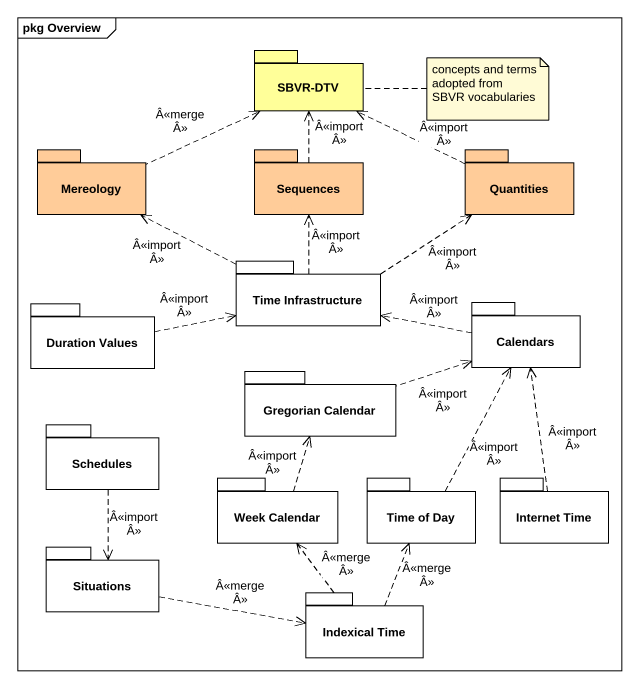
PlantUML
@startuml
mainframe pkg Overview
package "SBVR-DTV" as SBVR_DTV #FFFF99 {
}
package Mereology #FFCC99 {
}
package Sequences #FFCC99 {
}
package Quantities #FFCC99 {
}
package "Time Infrastructure" as Time_Infrastructure {
}
package "Duration Values" as Duration_Values {
}
package Calendars {
}
package "Gregorian Calendar" as Gregorian_Calendar {
}
package Schedules {
}
package "Week Calendar" as Week_Calendar {
}
package "Time of Day" as Time_of_Day {
}
package "Internet Time" as Internet_Time {
}
package Situations {
}
package "Indexical Time" as Indexical_Time {
}
Mereology .right.> SBVR_DTV : Â<<mergeÂ>>
Sequences .up.> SBVR_DTV : Â<<importÂ>>
Quantities .left.> SBVR_DTV : Â<<importÂ>>
Time_Infrastructure .left.> Mereology : Â<<importÂ>>
Time_Infrastructure .up.> Sequences : Â<<importÂ>>
Time_Infrastructure .right.> Quantities : Â<<importÂ>>
Duration_Values .right.> Time_Infrastructure : Â<<importÂ>>
Calendars .left.> Time_Infrastructure : Â<<importÂ>>
Gregorian_Calendar .right.> Calendars : Â<<importÂ>>
Schedules ..> Situations : Â<<importÂ>>
Week_Calendar .up.> Gregorian_Calendar : Â<<importÂ>>
Time_of_Day .up.> Calendars : Â<<importÂ>>
Internet_Time .up.> Calendars : Â<<importÂ>>
Situations .right.> Indexical_Time : Â<<mergeÂ>>
Indexical_Time .up.> Week_Calendar : Â<<mergeÂ>>
Indexical_Time .up.> Time_of_Day : Â<<mergeÂ>>
note right of SBVR_DTV : concepts and terms adopted from SBVR vocabularies
@enduml
